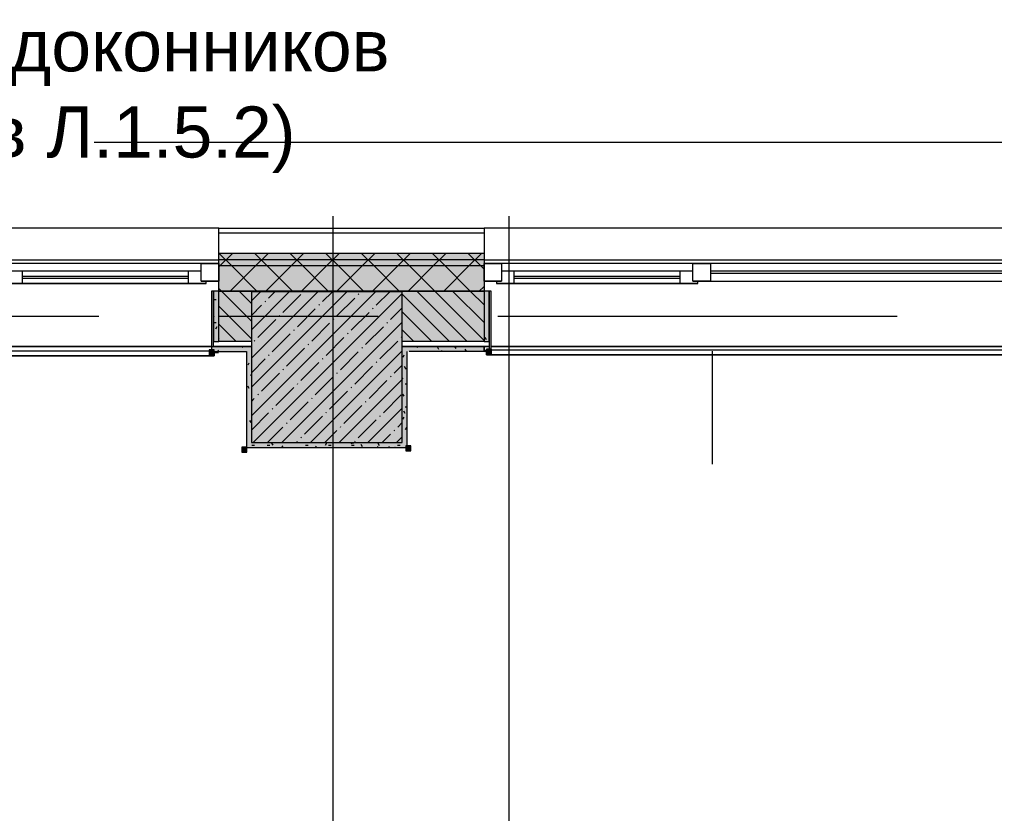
# Model space of a CAD drawing. Header units: millimetres. Extents: x -3817 to 677485, y -22715 to 103890.
# Drawn here: x 59456 to 63333, y 26934 to 30092 of the extents above; entities that cross this region are included whole.
import ezdxf

# ---------------------------------------------------------------- set-up
doc = ezdxf.new("R2010")
doc.units = ezdxf.units.MM
doc.layers.add('PDF _Геометрия', color=7, linetype='Continuous', true_color=0x1d1d1d)
doc.layers.add('PDF _Сплошная заливка', color=7, linetype='Continuous', true_color=0xffffff)
doc.layers.add('PDF _Текст', color=7, linetype='Continuous')
doc.styles.add('PDF GOST-Common', font='arial.ttf')

msp = doc.modelspace()

# ---------------------------------------------------------------- hatches: boundary and pattern name
at = {"layer": 'PDF _Сплошная заливка', "transparency": 33554559}
h = msp.add_hatch(color=256, dxfattribs=at)
h.paths.add_polyline_path([(85213.3, 29111.3), (85213.3, 29161.3), (80593.3, 29161.3), (80593.3, 29111.3), (84533.7, 29111.3)], flags=0)
h.paths.add_polyline_path([(70803.3, 29111.3), (71053.3, 29111.3), (71053.3, 29161.3), (68453.3, 29161.3), (68453.3, 29111.3), (70432.2, 29111.3)], flags=0)
h.paths.add_polyline_path([(73153.3, 29111.3), (74493.3, 29111.3), (74493.3, 29161.3), (73153.3, 29161.3)], flags=0)
h.paths.add_polyline_path([(77111.9, 29111.3), (77493.3, 29111.3), (77493.3, 29161.3), (76593.3, 29161.3), (76593.3, 29111.3)], flags=0)
h.paths.add_polyline_path([(60248.3, 29111.3), (61303.3, 29111.3), (61303.3, 29161.3), (60248.3, 29161.3)], flags=0)
h.paths.add_polyline_path([(66403.3, 29111.3), (67353.3, 29111.3), (67353.3, 29161.3), (66403.3, 29161.3)], flags=0)
h.paths.add_polyline_path([(57815.1, 29111.3), (57948.3, 29111.3), (57948.3, 29161.3), (57103.3, 29161.3), (57103.3, 29111.3), (57444.1, 29111.3)], flags=0)
h.paths.add_polyline_path([(51103.3, 29111.3), (52003.3, 29111.3), (52003.3, 29161.3), (51103.3, 29161.3)], flags=0)
h.paths.add_polyline_path([(55003.3, 29111.3), (55003.3, 29161.3), (54103.3, 29161.3), (54104.2, 29111.3), (54846.4, 29111.3)], flags=0)
h.paths.add_polyline_path([(49003.3, 29111.3), (49003.3, 29161.3), (47903.3, 29161.3), (47903.3, 29111.3), (48909, 29111.3)], flags=0)
h.paths.add_polyline_path([(44803.3, 29111.3), (44803.3, 29161.3), (42403.3, 29161.3), (42403.3, 29111.3), (44455.9, 29111.3)], flags=0)
h = msp.add_hatch(color=256, dxfattribs=at)
h.paths.add_polyline_path([(85213.3, 29011.3), (85213.3, 29111.3), (80593.3, 29111.3), (80593.3, 29011.3), (84533.7, 29011.3)], flags=0)
h.paths.add_polyline_path([(77493.3, 29011.3), (77493.3, 29111.3), (76593.3, 29111.3), (76593.3, 29011.3), (77111.9, 29011.3)], flags=0)
h.paths.add_polyline_path([(67353.3, 29011.3), (67353.3, 29013.3), (67321.3, 29013.3), (67321.3, 29021.3), (67353.3, 29021.3), (67353.3, 29111.3), (66403.3, 29111.3), (66403.3, 29011.3), (67321.3, 29011.3)], flags=0)
h.paths.add_polyline_path([(68485.3, 29011.3), (71053.3, 29011.3), (71053.3, 29111.3), (68453.3, 29111.3), (68453.3, 29021.3), (68485.3, 29021.3), (68485.3, 29013.3), (68453.3, 29011.3)], flags=0)
h.paths.add_polyline_path([(74283.3, 29011.3), (74493.3, 29011.3), (74493.3, 29111.3), (73153.3, 29111.3), (73153.3, 29011.3), (74143.2, 29011.3)], flags=0)
h.paths.add_polyline_path([(54403.3, 29011.3), (55003.3, 29011.3), (55003.3, 29111.3), (54103.3, 29111.3), (54104.2, 29011.3)], flags=0)
h.paths.add_polyline_path([(60783.9, 29011.3), (61303.3, 29011.3), (61303.3, 29111.3), (60248.3, 29111.3), (60248.3, 29011.3), (60412.8, 29011.3)], flags=0)
h.paths.add_polyline_path([(51103.3, 29011.3), (52003.3, 29011.3), (52003.3, 29111.3), (51103.3, 29111.3)], flags=0)
h.paths.add_polyline_path([(57103.3, 29011.3), (57948.3, 29011.3), (57948.3, 29111.3), (57103.3, 29111.3)], flags=0)
h.paths.add_polyline_path([(48403.3, 29011.3), (49003.3, 29011.3), (49003.3, 29111.3), (47903.3, 29111.3), (47903.3, 29011.3), (48166.8, 29011.3)], flags=0)
h.paths.add_polyline_path([(44803.3, 29011.3), (44803.3, 29111.3), (42403.3, 29111.3), (42403.3, 29011.3), (44455.9, 29011.3)], flags=0)
h = msp.add_hatch(color=256, dxfattribs=at)
h.paths.add_polyline_path([(80822.8, 28811.3), (80893.3, 28811.3), (80893.3, 29011.3), (80593.3, 29011.3), (80593.3, 28811.3)], flags=0)
h.paths.add_polyline_path([(73783.3, 28811.3), (73783.3, 29011.3), (73153.3, 29011.3), (73153.3, 28811.3), (73401, 28811.3)], flags=0)
h.paths.add_polyline_path([(74493.3, 28811.3), (74493.3, 29011.3), (74283.3, 29011.3), (74283.3, 28811.3)], flags=0)
h.paths.add_polyline_path([(76593.3, 28811.3), (76993.3, 28811.3), (76993.3, 29011.3), (76593.3, 29011.3)], flags=0)
h.paths.add_polyline_path([(68553.3, 28811.3), (70553.3, 28811.3), (70553.3, 29011.3), (68449.3, 29011.3), (68449.3, 28811.3)], flags=0)
h.paths.add_polyline_path([(67303.3, 28811.3), (67303.3, 29011.3), (67003.3, 29011.3), (67003.3, 28811.3), (67092.4, 28811.3)], flags=0)
h.paths.add_polyline_path([(60248.3, 28811.3), (60378.3, 28811.3), (60378.3, 29008.8), (60978.3, 29008.8), (60978.3, 28811.3), (61303.3, 28811.3), (61303.3, 29011.3), (60248.3, 29011.3), (60248.3, 28992.2)], flags=0)
h.paths.add_polyline_path([(54103.3, 28811.3), (54403.3, 28811.3), (54403.3, 29011.3), (54103.3, 29011.3)], flags=0)
h.paths.add_polyline_path([(57948.3, 28811.3), (57948.3, 29011.3), (57103.3, 29011.3), (57103.3, 28811.3), (57815.1, 28811.3)], flags=0)
h.paths.add_polyline_path([(43003.3, 28811.3), (44803.3, 28811.3), (44803.3, 29011.3), (43003.3, 29011.3)], flags=0)
h.paths.add_polyline_path([(52003.3, 28811.3), (52003.3, 29011.3), (51103.3, 29011.3), (51103.3, 28811.3), (51877.7, 28811.3)], flags=0)
h.paths.add_polyline_path([(47903.3, 28811.3), (48403.3, 28811.3), (48403.3, 29011.3), (47903.3, 29011.3)], flags=0)
for points in [[(60228.3, 28811.3), (60248.3, 28811.3), (60248.3, 29011.3), (60228.3, 29011.3), (60228.3, 28992.2)], [(60378.3, 28408.8), (60978.3, 28408.8), (60978.3, 29008.8), (60378.3, 29008.8), (60378.3, 28709.7)], [(60358.3, 28388.8), (60378.3, 28388.8), (60378.3, 28771.3), (60358.3, 28771.3), (60358.3, 28709.7)], [(60978.3, 28408.8), (60998.3, 28408.8), (60998.3, 28791.3), (60978.3, 28791.3), (60978.3, 28709.7)], [(60998.3, 28388.8), (60998.3, 28408.8), (60378.3, 28408.8), (60378.3, 28388.8), (60783.9, 28388.8)]]:
    msp.add_hatch(color=256, dxfattribs=at).paths.add_polyline_path(points)
h = msp.add_hatch(color=256, dxfattribs=at)
h.paths.add_polyline_path([(60228.3, 28771.3), (60378.3, 28771.3), (60378.3, 28791.3), (60220.3, 28791.3), (60220.3, 28771.3)], flags=0)
h.paths.add_polyline_path([(57768.3, 28771.3), (57976.3, 28771.3), (57976.3, 28791.3), (57768.3, 28791.3)], flags=0)
at = {"layer": 'PDF _Сплошная заливка', "true_color": 0x74ba7c, "transparency": 33554559}
h = msp.add_hatch(color=103, dxfattribs=at)
h.paths.add_polyline_path([(61313.3, 28768.3), (61313.3, 28776.3), (61303.3, 28776.3), (61303.3, 28770.3), (61303.3, 28768.3)], flags=0)
h.paths.add_polyline_path([(61006.3, 28770.3), (61006.3, 28771.3), (60999.5, 28771.2)], flags=0)

# ---------------------------------------------------------------- linework, layer by layer
at = {"layer": 'PDF _Геометрия', "color": 7, "lineweight": 9}
for points in [[(63465.1, 28900.8), (63465.1, 29602.8), (60738.7, 29602.8), (59753.1, 29602.8)], [(61303.3, 29241.3), (60248.3, 29241.3)], [(61303.3, 29161.3), (60248.3, 29161.3)], [(61303.3, 29136.3), (60248.3, 29136.3)], [(61303.3, 29111.3), (60248.3, 29111.3)], [(57977.8, 28773.3), (60210.3, 28773.3)], [(60220.3, 28791.3), (60228.3, 28791.3)], [(60220.3, 28771.3), (60228.3, 28771.3)], [(60229.8, 28771.3), (60229.8, 28753.3), (60229.8, 28763.3)], [(60358.3, 28771.3), (60358.3, 28763.3), (60358.3, 28388.8)], [(61313.3, 28768.3), (61313.3, 28758.3), (61313.3, 28778.3)], [(61332.8, 28778.3), (66375.3, 28778.3)], [(62210.8, 28772.9), (62210.8, 28322.9)]]:
    msp.add_lwpolyline(points, dxfattribs=at)
at = {"layer": 'PDF _Геометрия', "color": 253, "lineweight": 9, "true_color": 0xaaaaaa}
for points in [[(60703.3, 24976), (60703.3, 26809.4), (60703.3, 29309.4)], [(61403.3, 24976), (61403.3, 26809.4), (61403.3, 29309.4)], [(60248.3, 29121.3), (57948.3, 29121.3)], [(66403.3, 29121.3), (61303.3, 29121.3)], [(65503.3, 29091.3), (62203.3, 29091.3)], [(65503.3, 29081.3), (62203.3, 29081.3)], [(59468.3, 29071.3), (60128.3, 29071.3)], [(60128.3, 29061.3), (59468.3, 29061.3)], [(60178.3, 29051.4), (60248.3, 29051.4)], [(61303.3, 29051.4), (61373.3, 29051.4)], [(61423.3, 29071.3), (62083.3, 29071.3)], [(62083.3, 29061.3), (61423.3, 29061.3)], [(62133.3, 29051.4), (65573.3, 29051.4)], [(58183.8, 28911.3), (59771.3, 28911.3)], [(60247.6, 28911.3), (60882.6, 28911.3)], [(61358.8, 28911.3), (62946.3, 28911.3)]]:
    msp.add_lwpolyline(points, dxfattribs=at)
at = {"layer": 'PDF _Геометрия', "color": 9, "lineweight": 9, "true_color": 0xc0c0c0}
for points in [[(60248.3, 29011.3), (60248.3, 29261.3), (57948.3, 29261.3), (57948.3, 29011.3)], [(66403.3, 29011.3), (66403.3, 29261.3), (61303.3, 29261.3), (61303.3, 29011.3), (61303.3, 28811.3), (60978.3, 28811.3), (60978.3, 29008.8), (60378.3, 29008.8), (60378.3, 28811.3), (60248.3, 28811.3), (60248.3, 29011.3), (60248.3, 29261.3), (61303.3, 29261.3), (61303.3, 29011.3)], [(60228.3, 28791.3), (60228.3, 29011.3), (60220.3, 29011.3), (60220.3, 28791.3), (60220.3, 28771.3), (60220.3, 28767.4), (60228.3, 28767.4), (60228.3, 28771.3), (60358.3, 28771.3)], [(60378.3, 28791.3), (60228.3, 28791.3), (60378.3, 28791.3), (60378.3, 28771.3), (60378.3, 28408.8), (60978.3, 28408.8), (60978.3, 28791.3), (60998.3, 28791.3), (61303.3, 28791.3), (61303.3, 28771.3), (61006.3, 28771.3)], [(60358.3, 28388.8), (60378.3, 28388.8), (60998.3, 28388.8), (60998.3, 28408.8), (60998.3, 28771.3)], [(61313.3, 28771.3), (61303.3, 28771.3), (61303.3, 28791.3), (61323.3, 28791.3), (60978.3, 28791.3)]]:
    msp.add_lwpolyline(points, dxfattribs=at)
at = {"layer": 'PDF _Геометрия', "lineweight": 9}
for points in [[(60248.3, 29106.6), (60253, 29111.3), (60303, 29161.3)], [(60402.7, 29008.8), (60400.2, 29011.3), (60300.2, 29111.3), (60250.2, 29161.3)], [(60294.4, 29011.3), (60394.4, 29111.3), (60444.4, 29161.3)], [(60544.2, 29008.8), (60541.7, 29011.3), (60441.7, 29111.3), (60391.7, 29161.3)], [(60435.9, 29011.3), (60535.9, 29111.3), (60585.9, 29161.3)], [(60685.6, 29008.8), (60683.1, 29011.3), (60583.1, 29111.3), (60533.1, 29161.3)], [(60577.3, 29011.3), (60677.3, 29111.3), (60727.3, 29161.3)], [(60827, 29008.8), (60824.5, 29011.3), (60724.5, 29111.3), (60674.5, 29161.3)], [(60718.7, 29011.3), (60818.7, 29111.3), (60868.7, 29161.3)], [(60968.4, 29008.8), (60965.9, 29011.3), (60865.9, 29111.3), (60815.9, 29161.3)], [(60860.1, 29011.3), (60960.1, 29111.3), (61010.1, 29161.3)], [(61303.3, 28815.4), (61107.3, 29011.3), (61007.3, 29111.3), (60957.3, 29161.3)], [(61001.5, 29011.3), (61101.5, 29111.3), (61151.5, 29161.3)], [(61303.3, 28956.9), (61248.8, 29011.3), (61148.8, 29111.3), (61098.8, 29161.3)], [(61143, 29011.3), (61243, 29111.3), (61293, 29161.3)], [(61303.3, 29098.3), (61290.2, 29111.3), (61240.2, 29161.3)], [(60378.3, 28891.9), (60258.8, 29011.3), (60248.3, 29021.9)], [(60378.3, 28962.6), (60329.5, 29011.3)], [(60378.3, 28972.1), (60415, 29008.8)], [(60378.3, 28858), (60529.1, 29008.8)], [(60378.3, 28744), (60643.1, 29008.8)], [(60378.3, 28629.9), (60757.2, 29008.8)], [(60378.3, 28515.9), (60871.2, 29008.8)], [(60385.3, 28408.8), (60978.3, 29001.8)], [(60447, 28983.8), (60472.1, 29008.8)], [(60473.5, 29008.8), (60471, 29011.3)], [(60614.9, 29008.8), (60612.4, 29011.3)], [(60660.9, 28969.5), (60700.2, 29008.8)], [(60756.3, 29008.8), (60753.8, 29011.3)], [(60803.4, 28998), (60805.8, 29000.4)], [(60874.7, 28955.3), (60928.3, 29008.8)], [(60897.7, 29008.8), (60895.2, 29011.3)], [(61236.6, 28811.3), (61036.6, 29011.3)], [(61303.3, 28886.1), (61178.1, 29011.3)], [(61284.4, 29011.3), (61303.3, 29030.2)], [(60432.8, 28969.5), (60435.1, 28971.9)], [(60504, 28926.8), (60575.3, 28998)], [(60717.9, 28912.5), (60789.2, 28983.8)], [(61165.9, 28811.3), (60978.3, 28999)], [(60378.3, 28821.2), (60248.3, 28951.2)], [(60378.3, 28915), (60418.5, 28955.3)], [(60561.1, 28869.7), (60632.3, 28941)], [(60646.6, 28955.3), (60649, 28957.6)], [(60774.9, 28855.5), (60846.2, 28926.8)], [(60860.4, 28941), (60862.8, 28943.4)], [(60931.7, 28898.3), (60978.3, 28944.8)], [(61095.2, 28811.3), (60978.3, 28928.3)], [(60404.2, 28827), (60475.5, 28898.3)], [(60489.8, 28912.5), (60492.2, 28914.9)], [(60499.3, 28408.8), (60978.3, 28887.8)], [(60703.6, 28898.3), (60706, 28900.6)], [(60917.5, 28884), (60919.8, 28886.4)], [(60317.4, 28811.3), (60248.3, 28880.5)], [(60546.8, 28855.5), (60549.2, 28857.9)], [(60618.1, 28812.7), (60689.4, 28884)], [(60831.9, 28798.5), (60903.2, 28869.7)], [(61024.5, 28811.3), (60978.3, 28857.6)], [(60390, 28812.7), (60392.4, 28815.1)], [(60461.3, 28769.9), (60532.5, 28841.2)], [(60675.1, 28755.7), (60746.4, 28827)], [(60760.6, 28841.2), (60763, 28843.6)], [(60889, 28741.4), (60960.2, 28812.7)], [(60974.5, 28827), (60976.9, 28829.3)], [(60518.3, 28712.9), (60589.6, 28784.2)], [(60603.8, 28798.5), (60606.2, 28800.8)], [(60613.4, 28408.8), (60978.3, 28773.7)], [(60732.1, 28698.7), (60803.4, 28769.9)], [(60817.7, 28784.2), (60820, 28786.6)], [(60378.3, 28686.9), (60432.8, 28741.4)], [(60447, 28755.7), (60449.4, 28758.1)], [(60660.9, 28741.4), (60663.2, 28743.8)], [(60874.7, 28727.2), (60877.1, 28729.5)], [(60504, 28698.7), (60506.4, 28701)], [(60575.3, 28655.9), (60646.6, 28727.2)], [(60789.2, 28641.6), (60860.4, 28712.9)], [(60946, 28684.4), (60978.3, 28716.7)], [(60418.5, 28613.1), (60489.8, 28684.4)], [(60632.3, 28598.9), (60703.6, 28670.2)], [(60717.9, 28684.4), (60720.2, 28686.8)], [(60727.4, 28408.8), (60978.3, 28659.7)], [(60846.2, 28584.6), (60917.5, 28655.9)], [(60931.7, 28670.2), (60934.1, 28672.5)], [(60475.5, 28556.1), (60546.8, 28627.4)], [(60561.1, 28641.6), (60563.4, 28644)], [(60689.4, 28541.8), (60760.6, 28613.1)], [(60774.9, 28627.4), (60777.3, 28629.8)], [(60378.3, 28572.9), (60390, 28584.6)], [(60404.2, 28598.9), (60406.6, 28601.2)], [(60618.1, 28584.6), (60620.5, 28587)], [(60903.2, 28527.6), (60974.5, 28598.9)], [(60461.3, 28541.8), (60463.6, 28544.2)], [(60532.5, 28499.1), (60603.8, 28570.4)], [(60746.4, 28484.8), (60817.7, 28556.1)], [(60831.9, 28570.4), (60834.3, 28572.7)], [(60841.5, 28408.8), (60978.3, 28545.6)], [(60378.3, 28458.8), (60447, 28527.6)], [(60589.6, 28442.1), (60660.9, 28513.3)], [(60675.1, 28527.6), (60677.5, 28530)], [(60803.4, 28427.8), (60874.7, 28499.1)], [(60889, 28513.3), (60891.3, 28515.7)], [(60442.3, 28408.8), (60504, 28470.6)], [(60518.3, 28484.8), (60520.7, 28487.2)], [(60732.1, 28470.6), (60734.5, 28472.9)], [(60946, 28456.3), (60948.3, 28458.7)], [(60960.2, 28470.6), (60978.3, 28488.6)], [(60575.3, 28427.8), (60577.7, 28430.2)], [(60670.4, 28408.8), (60717.9, 28456.3)], [(60898.5, 28408.8), (60931.7, 28442.1)], [(60955.5, 28408.8), (60978.3, 28431.6)], [(60556.4, 28408.8), (60561.1, 28413.5)], [(60789.2, 28413.5), (60791.5, 28415.9)]]:
    msp.add_lwpolyline(points, dxfattribs=at)
at = {"layer": 'PDF _Геометрия', "color": 116, "lineweight": 13, "true_color": 0x008040}
for points in [[(57948.3, 29136.3), (60248.3, 29136.3)], [(61303.3, 29136.3), (66403.3, 29136.3)]]:
    msp.add_lwpolyline(points, dxfattribs=at)
at = {"layer": 'PDF _Геометрия', "color": 253, "lineweight": 13, "true_color": 0xaaaaaa}
for points in [[(60248.3, 29121.3), (60248.3, 29051.4), (60178.3, 29051.4), (60178.3, 29121.3)], [(61373.3, 29121.3), (61373.3, 29051.4), (61303.3, 29051.4), (61303.3, 29121.3)], [(62203.3, 29121.3), (62203.3, 29051.4), (62133.3, 29051.4), (62133.3, 29121.3)], [(59398.3, 29041.3), (60198.3, 29041.3), (60198.3, 29051.4), (60178.3, 29051.4), (60178.3, 29091.3), (59418.3, 29091.3), (59418.3, 29051.4), (59398.3, 29051.4)], [(61353.3, 29041.3), (62153.3, 29041.3), (62153.3, 29051.4), (62133.3, 29051.4), (62133.3, 29091.3), (61373.3, 29091.3), (61373.3, 29051.4), (61353.3, 29051.4)]]:
    msp.add_lwpolyline(points, close=True, dxfattribs=at)
for points in [[(59468.3, 29041.3), (59468.3, 29091.3)], [(60128.3, 29041.3), (60128.3, 29091.3)], [(61423.3, 29041.3), (61423.3, 29091.3)], [(62083.3, 29041.3), (62083.3, 29091.3)], [(60198.3, 29041.3), (59398.3, 29041.3)], [(62153.3, 29041.3), (61353.3, 29041.3)]]:
    msp.add_lwpolyline(points, dxfattribs=at)
at = {"layer": 'PDF _Геометрия', "color": 9, "lineweight": 9, "true_color": 0xc0c0c0}
for points in [[(60248.3, 28811.3), (60248.3, 29011.3), (60228.3, 29011.3), (60228.3, 28811.3)], [(61323.3, 28811.3), (61323.3, 29011.3), (61303.3, 29011.3), (61303.3, 28811.3)], [(61331.3, 28770.3), (61331.3, 29011.3), (61323.3, 29011.3), (61323.3, 28770.3)], [(60220.3, 28791.3), (57976.3, 28791.3)], [(66375.3, 28791.3), (61331.3, 28791.3)]]:
    msp.add_lwpolyline(points, close=True, dxfattribs=at)
at = {"layer": 'PDF _Геометрия', "color": 7, "lineweight": 9}
for points in [[(61303.3, 29011.3), (60248.3, 29011.3)], [(60978.3, 28408.8), (60978.3, 28811.3), (60978.3, 29008.8), (60378.3, 29008.8), (60378.3, 28811.3), (60378.3, 28408.8)], [(60229.8, 28753.3), (57958.3, 28753.3)], [(66375.5, 28758.3), (61313.3, 28758.3)]]:
    msp.add_lwpolyline(points, close=True, dxfattribs=at)
at = {"layer": 'PDF _Геометрия', "color": 253, "lineweight": 9, "true_color": 0x9b9b9b}
for points in [[(60228.3, 28977.6), (60238, 28977.6)], [(61303.3, 28947.1), (61304.8, 28947.1)], [(60229.7, 28910.9), (60228.3, 28908.5)], [(60228.3, 28886.1), (60238, 28886.1)], [(61303.3, 28886.1), (61304.8, 28886.1)], [(60240.8, 28869.3), (60235.8, 28860.6)], [(60248.3, 28821.2), (60247, 28818.9)], [(61313.2, 28817.6), (61308.1, 28826.3)], [(60248.8, 28771.3), (60246, 28776.2)], [(60345.4, 28786.9), (60342.9, 28791.3)], [(61040.5, 28791.3), (61037, 28785.2)], [(61082.7, 28790.1), (61082, 28791.3)], [(61124.3, 28779), (61119.3, 28787.7)], [(61136.4, 28774.6), (61134.6, 28771.3)], [(61192.3, 28783.1), (61187.5, 28791.3)], [(61234, 28771.9), (61228.9, 28780.6)], [(60985.1, 28756.3), (60980.1, 28747.6)], [(60368.7, 28725), (60363.7, 28716.3)], [(60992.3, 28702.8), (60987.3, 28711.5)], [(60989.9, 28703.3), (60998.3, 28703.3)], [(60358.3, 28672.8), (60359.9, 28672.8)], [(60378.3, 28680.6), (60374.9, 28674.7)], [(60981.2, 28661.1), (60978.3, 28666.2)], [(60368.9, 28624.4), (60363.8, 28633.1)], [(60989.9, 28642.3), (60998.3, 28642.3)], [(60358.3, 28581.3), (60359.9, 28581.3)], [(60985.2, 28593.1), (60980.2, 28601.8)], [(60989.9, 28550.9), (60998.3, 28550.9)], [(60377, 28488.3), (60372, 28497)], [(60378.3, 28497.7), (60377.8, 28497)], [(60984, 28510.6), (60979, 28501.9)], [(60989.3, 28525.1), (60984.3, 28533.8)], [(60358.3, 28459.4), (60359.9, 28459.4)], [(60995.2, 28469), (60990.1, 28460.2)], [(60380.3, 28398.5), (60390.4, 28398.5)], [(60441.3, 28398.5), (60451.3, 28398.5)], [(60464.4, 28398), (60459.4, 28406.7)], [(60504.8, 28388.8), (60501, 28395.5)], [(60593.7, 28398.5), (60603.7, 28398.5)], [(60600.4, 28406.1), (60598.9, 28408.8)], [(60635.7, 28394.9), (60632.2, 28388.8)], [(60677.3, 28406.1), (60672.3, 28397.4)], [(60685.1, 28398.5), (60695.2, 28398.5)], [(60714.1, 28408.8), (60713.9, 28408.5)], [(60778.1, 28403.2), (60774.9, 28408.8)], [(60776.5, 28398.5), (60786.6, 28398.5)], [(60784.5, 28408.8), (60782, 28404.5)], [(60819.8, 28392), (60814.8, 28400.7)], [(60881.4, 28393.8), (60878.5, 28388.8)], [(60887.8, 28396.1), (60882.8, 28404.8)], [(60927.2, 28388.8), (60924.4, 28393.6)], [(60949.4, 28389.8), (60948.9, 28388.8)], [(60959.4, 28398.5), (60969.5, 28398.5)]]:
    msp.add_lwpolyline(points, dxfattribs=at)
at = {"layer": 'PDF _Геометрия', "color": 7, "lineweight": 20}
for points in [[(60229.8, 28777.3), (60210.3, 28777.3), (60210.3, 28757.3), (60229.8, 28757.3)], [(61332.8, 28780.3), (61313.3, 28780.3), (61313.3, 28760.3), (61332.8, 28760.3)], [(60360.3, 28371.3), (60360.3, 28390.8), (60340.3, 28390.8), (60340.3, 28371.3)], [(61012.3, 28376.3), (61012.3, 28395.8), (60992.3, 28395.8), (60992.3, 28376.3)]]:
    msp.add_lwpolyline(points, close=True, dxfattribs=at)
at = {"layer": 'PDF _Сплошная заливка', "lineweight": 35, "transparency": 33554559}
for points in [[(61303.3, 28811.3), (61323.3, 28811.3), (61303.3, 29011.3), (61323.3, 29011.3)], [(60998.3, 28771.3), (61303.3, 28771.3), (60998.3, 28791.3), (61303.3, 28791.3)]]:
    msp.add_solid(points, dxfattribs=at)
at = {"layer": 'PDF _Сплошная заливка', "color": 1, "lineweight": 35, "transparency": 33554559}
for points in [[(60210.3, 28757.3), (60229.8, 28757.3), (60210.3, 28777.3), (60229.8, 28777.3)], [(61313.3, 28760.3), (61332.8, 28760.3), (61313.3, 28780.3), (61332.8, 28780.3)], [(60360.3, 28371.3), (60360.3, 28390.8), (60340.3, 28371.3), (60340.3, 28390.8)], [(61012.3, 28376.3), (61012.3, 28395.8), (60992.3, 28376.3), (60992.3, 28395.8)]]:
    msp.add_solid(points, dxfattribs=at)
at = {"layer": 'PDF _Сплошная заливка', "color": 103, "lineweight": 35, "true_color": 0x74ba7c, "transparency": 33554559}
for points in [[(60229.8, 28763.3), (60248.3, 28763.3), (60229.8, 28771.3), (60248.3, 28771.3)], [(60229.8, 28763.3), (60248.3, 28763.3), (60229.8, 28771.3), (60248.3, 28771.3)], [(61313.3, 28770.3), (61313.3, 28778.3), (61303.3, 28770.3), (61303.3, 28778.3)]]:
    msp.add_solid(points, dxfattribs=at)

# ---------------------------------------------------------------- texts
at = {"layer": 'PDF _Текст', "char_height": 203.2, "attachment_point": 4, "style": 'PDF GOST-Common'}
for s, insert in [('Отделка откосов и подоконников ', (56568.2, 29957.7)), ('КР28.4(см.план полов Л.1.5.2)', (56568.2, 29613.7))]:
    msp.add_mtext(s, dxfattribs=dict(at, insert=insert))

doc.saveas('drawing.dxf')
